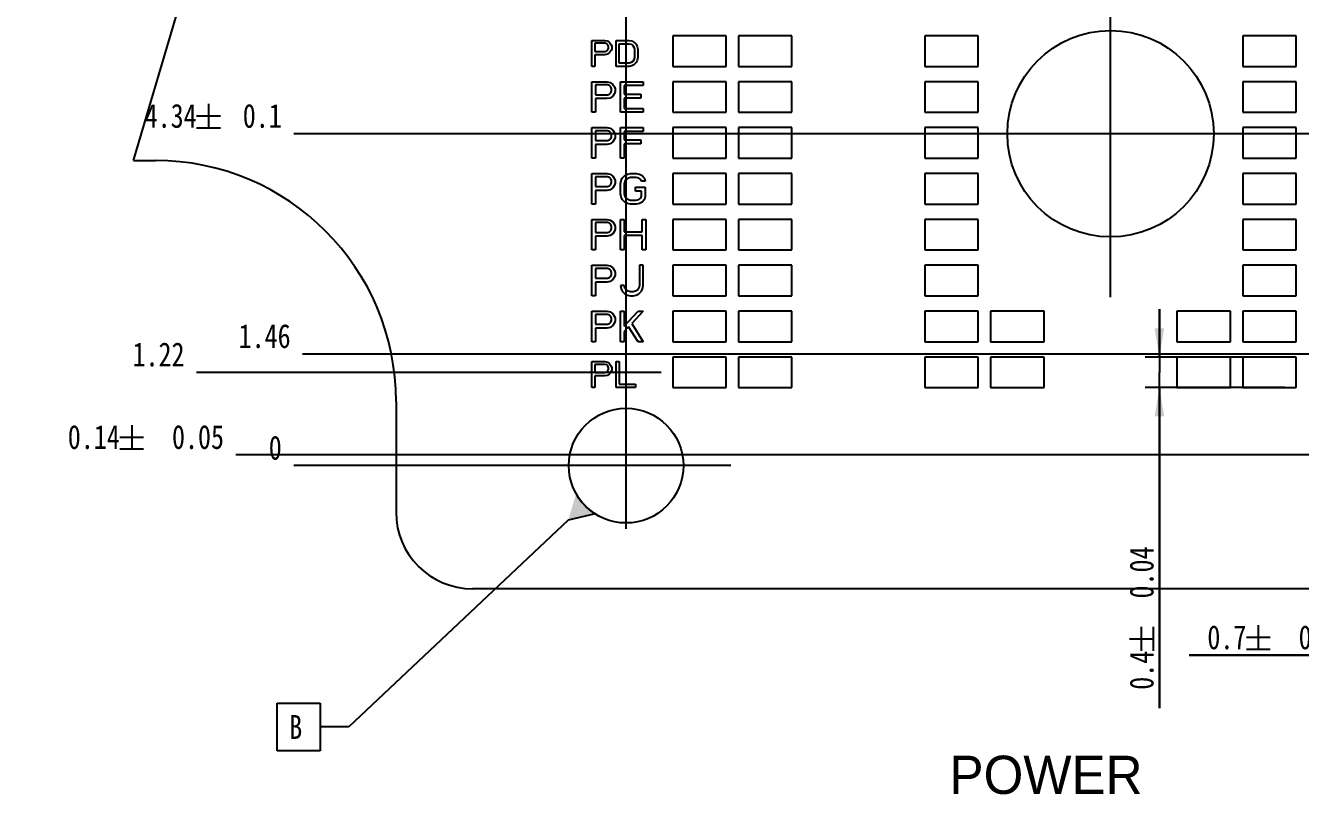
# Model space of a CAD drawing. Header units: millimetres. Extents: x 0 to 594, y 0 to 420.
# Drawn here: x 216.5 to 350, y 204.7 to 285.1 of the extents above; entities that cross this region are included whole.
import ezdxf
from ezdxf.enums import TextEntityAlignment as Align

# ---------------------------------------------------------------- set-up
doc = ezdxf.new("R2010")
doc.units = ezdxf.units.MM
doc.header["$LTSCALE"] = 32.67
doc.layers.get('0').update_dxf_attribs({"linetype": 'CONTINUOUS'})
doc.styles.get("Standard").update_dxf_attribs({"font": 'txt', "width": 0.8})
doc.styles.add('TEXTSTYLE_9', font='ar_wgl_b.ttf')
doc.dimstyles.new('DIMSTYLE_2', dxfattribs={"dimtxt": 2.5, "dimasz": 3, "dimexe": 1.5, "dimexo": 1.2, "dimtad": 0, "dimtih": 1, "dimtoh": 1, "dimlfac": 0.125, "dimdsep": 46, "dimtxsty": 'STANDARD', "dimblk": '_FILLED', "dimblk1": '_FILLED', "dimblk2": '_FILLED', "dimcen": 0.09, "dimazin": 2, "dimtp": 0.01, "dimtm": 0.01, "dimtfac": 1, "dimtofl": 0, "dimtmove": 0, "dimatfit": 3, "dimldrblk": '_FILLED', "dimfxl": 1, "dimtolj": 1, "dimarcsym": 0})
doc.dimstyles.new('DIMSTYLE_3', dxfattribs={"dimtxt": 2.5, "dimasz": 3, "dimexe": 1.5, "dimexo": 1.2, "dimtad": 0, "dimtih": 1, "dimtoh": 1, "dimlfac": 0.125, "dimdsep": 46, "dimtxsty": 'STANDARD', "dimblk": '_FILLED', "dimblk1": '_FILLED', "dimblk2": '_FILLED', "dimcen": 0.09, "dimazin": 2, "dimtol": 1, "dimtp": 0.1, "dimtm": 0.1, "dimtfac": 1, "dimtofl": 0, "dimtmove": 0, "dimatfit": 3, "dimldrblk": '_FILLED', "dimfxl": 1, "dimtolj": 1, "dimarcsym": 0})
doc.dimstyles.new('DIMSTYLE_4', dxfattribs={"dimtxt": 2.5, "dimasz": 3, "dimexe": 1.5, "dimexo": 1.2, "dimtad": 0, "dimtih": 1, "dimtoh": 1, "dimlfac": 0.125, "dimdsep": 46, "dimtxsty": 'STANDARD', "dimblk": '_FILLED', "dimblk1": '_FILLED', "dimblk2": '_FILLED', "dimcen": 0.09, "dimazin": 2, "dimtol": 1, "dimtp": 0.05, "dimtm": 0.05, "dimtfac": 1, "dimtofl": 0, "dimtmove": 0, "dimatfit": 3, "dimldrblk": '_FILLED', "dimfxl": 1, "dimtolj": 1, "dimarcsym": 0})
doc.dimstyles.new('DIMSTYLE_5', dxfattribs={"dimtxt": 2.5, "dimasz": 3, "dimexe": 1.5, "dimexo": 1.2, "dimtad": 1, "dimlfac": 0.125, "dimdsep": 46, "dimtxsty": 'STANDARD', "dimblk": '_FILLED', "dimblk1": '_FILLED', "dimblk2": '_FILLED', "dimcen": 0.09, "dimazin": 2, "dimtol": 1, "dimtp": 0.04, "dimtm": 0.04, "dimtfac": 1, "dimtofl": 0, "dimtmove": 0, "dimatfit": 3, "dimldrblk": '_FILLED', "dimfxl": 1, "dimtolj": 1, "dimarcsym": 0})

# ---------------------------------------------------------------- blocks, each defined once
blk = doc.blocks.new('*D1')
at = {"color": 7, "linetype": 'CONTINUOUS'}
blk.add_line((287.04, 299.66), (287.04, 318.58), dxfattribs=at)
at = {"color": 7, "linetype": 'CONTINUOUS', "insert": (283.91, 319.83), "char_height": 2.5, "width": 8, "attachment_point": 1, "rotation": 90, "line_spacing_factor": 0.9}
blk.add_mtext('0.96', dxfattribs=at)
blk = doc.blocks.new('_FILLED')
at = {"color": 0, "linetype": 'BYBLOCK'}
blk.add_solid([(0, 0), (-1, 0.167), (-1, -0.167)], dxfattribs=at)
blk = doc.blocks.new('*D2')
at = {"color": 7, "linetype": 'CONTINUOUS'}
blk.add_line((279.36, 232.48), (279.36, 318.58), dxfattribs=at)
at = {"color": 7, "linetype": 'CONTINUOUS', "insert": (276.23, 319.83), "char_height": 2.5, "width": 2, "attachment_point": 1, "rotation": 90, "line_spacing_factor": 0.9}
blk.add_mtext('0', dxfattribs=at)
blk = doc.blocks.new('*D7')
at = {"color": 7, "linetype": 'CONTINUOUS'}
blk.add_line((330.08, 256.73), (330.08, 318.58), dxfattribs=at)
at = {"color": 7, "linetype": 'CONTINUOUS', "insert": (326.95, 319.83), "char_height": 2.5, "width": 8, "attachment_point": 1, "rotation": 90, "line_spacing_factor": 0.9}
blk.add_mtext('6.34', dxfattribs=at)
blk = doc.blocks.new('*D12')
at = {"color": 7, "linetype": 'CONTINUOUS'}
blk.add_line((380.8, 224.85), (380.8, 318.58), dxfattribs=at)
at = {"color": 7, "linetype": 'CONTINUOUS', "width": 0.8}
for s, p in [('0.05', (380.17, 332.74)), ('12.68', (380.17, 319.83))]:
    blk.add_text(s, height=2.5, rotation=90, dxfattribs=at).set_placement(p)
blk = doc.blocks.new('*D19')
at = {"color": 7, "linetype": 'CONTINUOUS'}
blk.add_line((463.28, 223.44), (463.28, 318.58), dxfattribs=at)
at = {"color": 7, "linetype": 'CONTINUOUS', "width": 0.8}
for s, p in [('0.05', (462.65, 332.74)), ('22.99', (462.65, 319.83))]:
    blk.add_text(s, height=2.5, rotation=90, dxfattribs=at).set_placement(p)
blk = doc.blocks.new('*D24')
at = {"color": 7, "linetype": 'CONTINUOUS'}
blk.add_line((473.89, 240.22), (238.51, 240.22), dxfattribs=at)
at = {"color": 7, "linetype": 'CONTINUOUS', "width": 0.8}
for s, p in [('0.14', (226.35, 240.85)), ('0.05', (237.26, 240.85))]:
    blk.add_text(s, height=2.5, dxfattribs=at).set_placement(p, align=Align.RIGHT)
blk = doc.blocks.new('*D25')
at = {"color": 7, "linetype": 'CONTINUOUS'}
blk.add_line((290.31, 239.1), (244.56, 239.1), dxfattribs=at)
at = {"color": 7, "linetype": 'CONTINUOUS', "insert": (243.31, 242.23), "char_height": 2.5, "width": 2, "attachment_point": 3, "line_spacing_factor": 0.9}
blk.add_mtext('0', dxfattribs=at)
blk = doc.blocks.new('*D26')
at = {"color": 7, "linetype": 'CONTINUOUS'}
blk.add_line((283.04, 248.86), (234.38, 248.86), dxfattribs=at)
at = {"color": 7, "linetype": 'CONTINUOUS', "insert": (233.13, 251.99), "char_height": 2.5, "width": 8, "attachment_point": 3, "line_spacing_factor": 0.9}
blk.add_mtext('1.22', dxfattribs=at)
blk = doc.blocks.new('*D27')
at = {"color": 7, "linetype": 'CONTINUOUS'}
blk.add_line((416.28, 250.78), (245.49, 250.78), dxfattribs=at)
at = {"color": 7, "linetype": 'CONTINUOUS', "insert": (244.24, 253.91), "char_height": 2.5, "width": 8, "attachment_point": 3, "line_spacing_factor": 0.9}
blk.add_mtext('1.46', dxfattribs=at)
blk = doc.blocks.new('*D28')
at = {"color": 7, "linetype": 'CONTINUOUS'}
blk.add_line((476.97, 273.82), (244.56, 273.82), dxfattribs=at)
at = {"color": 7, "linetype": 'CONTINUOUS', "width": 0.8}
for s, p in [('4.34', (234.4, 274.45)), ('0.1', (243.31, 274.45))]:
    blk.add_text(s, height=2.5, dxfattribs=at).set_placement(p, align=Align.RIGHT)
blk = doc.blocks.new('*D29')
at = {"color": 7, "linetype": 'CONTINUOUS'}
blk.add_line((283.04, 296.86), (236.07, 296.86), dxfattribs=at)
at = {"color": 7, "linetype": 'CONTINUOUS', "insert": (234.82, 299.99), "char_height": 2.5, "width": 8, "attachment_point": 3, "line_spacing_factor": 0.9}
blk.add_mtext('7.22', dxfattribs=at)
blk = doc.blocks.new('*D30')
at = {"color": 7, "linetype": 'CONTINUOUS'}
blk.add_line((416.28, 298.78), (244.56, 298.78), dxfattribs=at)
at = {"color": 7, "linetype": 'CONTINUOUS', "insert": (243.31, 301.91), "char_height": 2.5, "width": 8, "attachment_point": 3, "line_spacing_factor": 0.9}
blk.add_mtext('7.46', dxfattribs=at)
blk = doc.blocks.new('*D31')
at = {"color": 7, "linetype": 'CONTINUOUS'}
blk.add_line((328.88, 307.42), (233.96, 307.42), dxfattribs=at)
at = {"color": 7, "linetype": 'CONTINUOUS', "width": 0.8}
for s, p in [('8.54', (221.79, 308.05)), ('0.05', (232.71, 308.05))]:
    blk.add_text(s, height=2.5, dxfattribs=at).set_placement(p, align=Align.RIGHT)
blk = doc.blocks.new('*D32')
at = {"color": 7, "linetype": 'CONTINUOUS'}
blk.add_line((523.75, 308.54), (257.6, 308.54), dxfattribs=at)
at = {"color": 7, "linetype": 'CONTINUOUS', "width": 0.8}
for s, p in [('8.68', (245.43, 309.17)), ('0.05', (256.35, 309.17))]:
    blk.add_text(s, height=2.5, dxfattribs=at).set_placement(p, align=Align.RIGHT)
blk = doc.blocks.new('*D33')
at = {"color": 7, "linetype": 'CONTINUOUS'}
for p, q in [((363.44, 246.06), (363.44, 217.77)), ((369.04, 246.06), (369.04, 217.77)), ((363.44, 219.27), (338.3, 219.27)), ((338.3, 219.27), (366.24, 219.27)), ((374.04, 219.27), (366.24, 219.27)), ((369.04, 219.27), (374.04, 219.27))]:
    blk.add_line(p, q, dxfattribs=at)
at = {"color": 7, "linetype": 'CONTINUOUS', "xscale": 3, "yscale": 3, "zscale": 3}
blk.add_blockref('_FILLED', (363.44, 219.27), dxfattribs=at)
at = {"color": 7, "linetype": 'CONTINUOUS', "xscale": 3, "yscale": 3, "zscale": 3, "rotation": 180}
blk.add_blockref('_FILLED', (369.04, 219.27), dxfattribs=at)
at = {"color": 7, "linetype": 'CONTINUOUS', "width": 0.8}
for s, p in [('0.7', (344.3, 219.9)), ('0.04', (355.22, 219.9))]:
    blk.add_text(s, height=2.5, dxfattribs=at).set_placement(p, align=Align.RIGHT)
blk = doc.blocks.new('*D34')
at = {"color": 7, "linetype": 'CONTINUOUS'}
for p, q in [((335.2, 250.46), (335.2, 255.46)), ((335.2, 255.46), (335.2, 248.86)), ((348.32, 250.46), (333.7, 250.46)), ((335.2, 213.74), (335.2, 248.86)), ((348.32, 247.26), (333.7, 247.26)), ((335.2, 247.26), (335.2, 213.74))]:
    blk.add_line(p, q, dxfattribs=at)
at = {"color": 7, "linetype": 'CONTINUOUS', "xscale": 3, "yscale": 3, "zscale": 3}
for p, rotation in [((335.2, 250.46), 270), ((335.2, 247.26), 90)]:
    blk.add_blockref('_FILLED', p, dxfattribs=dict(at, rotation=rotation))
at = {"color": 7, "linetype": 'CONTINUOUS', "width": 0.8}
for s, p in [('0.04', (334.58, 230.65)), ('0.4', (334.58, 219.74))]:
    blk.add_text(s, height=2.5, rotation=90, dxfattribs=at).set_placement(p, align=Align.RIGHT)

msp = doc.modelspace()

# ---------------------------------------------------------------- hatches: boundary and pattern name
at = {"linetype": 'CONTINUOUS'}
msp.add_hatch(color=7, dxfattribs=at).paths.add_polyline_path([(274.129, 236.161), (274.317, 235.849), (274.524, 235.549), (274.749, 235.262), (274.99, 234.99), (275.248, 234.732), (275.521, 234.491), (275.808, 234.266), (276.108, 234.06), (273.298, 233.397)])

# ---------------------------------------------------------------- linework, layer by layer
at = {"color": 7, "linetype": 'CONTINUOUS'}
for p, q in [((227.788, 271.023), (233.803, 291.403)), ((275.761, 280.863), (275.761, 283.583)), ((275.761, 283.583), (277.121, 283.583)), ((276.101, 283.293), (276.101, 282.425)), ((277.178, 283.293), (276.101, 283.293)), ((277.121, 283.583), (277.404, 283.525)), ((277.348, 283.235), (277.178, 283.293)), ((277.461, 283.12), (277.348, 283.235)), ((277.404, 283.525), (277.631, 283.351)), ((277.518, 282.946), (277.461, 283.12)), ((277.631, 283.351), (277.801, 283.12)), ((277.801, 283.12), (277.858, 282.946)), ((278.311, 280.863), (278.311, 283.583)), ((278.311, 283.583), (279.671, 283.583)), ((278.651, 281.21), (278.651, 283.235)), ((278.651, 283.235), (279.671, 283.235)), ((279.671, 283.583), (279.954, 283.525)), ((279.671, 283.235), (279.898, 283.177)), ((279.898, 283.177), (280.068, 283.062)), ((279.954, 283.525), (280.181, 283.409)), ((280.068, 283.062), (280.181, 282.888)), ((280.181, 283.409), (280.408, 283.177)), ((280.408, 283.177), (280.521, 282.946)), ((284.239, 284.063), (284.239, 280.863)), ((289.839, 284.063), (284.239, 284.063)), ((289.839, 280.863), (289.839, 284.063)), ((291.119, 284.063), (291.119, 280.863)), ((296.719, 284.063), (291.119, 284.063)), ((296.719, 280.863), (296.719, 284.063)), ((310.639, 284.063), (310.639, 280.863)), ((316.239, 284.063), (310.639, 284.063)), ((316.239, 280.863), (316.239, 284.063)), ((343.919, 284.063), (343.919, 280.863)), ((349.519, 284.063), (343.919, 284.063)), ((349.519, 280.863), (349.519, 284.063)), ((276.101, 282.425), (277.178, 282.425)), ((276.101, 282.078), (276.101, 280.863)), ((277.121, 282.078), (276.101, 282.078)), ((277.404, 282.136), (277.121, 282.078)), ((277.178, 282.425), (277.348, 282.483)), ((277.348, 282.483), (277.461, 282.599)), ((277.631, 282.309), (277.404, 282.136)), ((277.461, 282.599), (277.518, 282.772)), ((277.518, 282.772), (277.518, 282.946)), ((277.801, 282.541), (277.631, 282.309)), ((277.858, 282.714), (277.801, 282.541)), ((277.858, 282.946), (277.858, 282.714)), ((280.181, 282.888), (280.238, 282.657)), ((280.238, 281.789), (280.181, 281.557)), ((280.238, 282.657), (280.238, 281.789)), ((280.521, 282.946), (280.578, 282.657)), ((280.578, 281.789), (280.521, 281.499)), ((280.578, 282.657), (280.578, 281.789)), ((276.101, 280.863), (275.761, 280.863)), ((279.671, 280.863), (278.311, 280.863)), ((279.671, 281.21), (278.651, 281.21)), ((279.898, 281.268), (279.671, 281.21)), ((279.954, 280.92), (279.671, 280.863)), ((280.068, 281.383), (279.898, 281.268)), ((280.181, 281.036), (279.954, 280.92)), ((280.181, 281.557), (280.068, 281.383)), ((280.408, 281.268), (280.181, 281.036)), ((280.521, 281.499), (280.408, 281.268)), ((284.239, 280.863), (289.839, 280.863)), ((291.119, 280.863), (296.719, 280.863)), ((310.639, 280.863), (316.239, 280.863)), ((343.919, 280.863), (349.519, 280.863)), ((275.761, 276.063), (275.761, 279.263)), ((275.761, 279.263), (277.361, 279.263)), ((277.361, 279.263), (277.694, 279.194)), ((277.694, 279.194), (277.961, 278.99)), ((278.761, 276.063), (278.761, 279.263)), ((278.761, 279.263), (281.161, 279.263)), ((281.161, 279.263), (281.161, 278.854)), ((284.239, 279.263), (284.239, 276.063)), ((289.839, 279.263), (284.239, 279.263)), ((289.839, 276.063), (289.839, 279.263)), ((291.119, 279.263), (291.119, 276.063)), ((296.719, 279.263), (291.119, 279.263)), ((296.719, 276.063), (296.719, 279.263)), ((310.639, 279.263), (310.639, 276.063)), ((316.239, 279.263), (310.639, 279.263)), ((316.239, 276.063), (316.239, 279.263)), ((343.919, 279.263), (343.919, 276.063)), ((349.519, 279.263), (343.919, 279.263)), ((349.519, 276.063), (349.519, 279.263)), ((276.161, 278.922), (276.161, 277.901)), ((277.428, 278.922), (276.161, 278.922)), ((276.161, 277.901), (277.428, 277.901)), ((277.628, 278.854), (277.428, 278.922)), ((277.428, 277.901), (277.628, 277.969)), ((277.761, 278.718), (277.628, 278.854)), ((277.628, 277.969), (277.761, 278.105)), ((277.961, 277.765), (277.694, 277.56)), ((277.828, 278.514), (277.761, 278.718)), ((277.761, 278.105), (277.828, 278.309)), ((277.828, 278.309), (277.828, 278.514)), ((277.961, 278.99), (278.161, 278.718)), ((278.161, 278.037), (277.961, 277.765)), ((278.161, 278.718), (278.228, 278.514)), ((278.228, 278.241), (278.161, 278.037)), ((278.228, 278.514), (278.228, 278.241)), ((279.161, 278.854), (279.161, 277.969)), ((281.161, 278.854), (279.161, 278.854)), ((279.161, 277.969), (280.894, 277.969)), ((280.894, 277.969), (280.894, 277.56)), ((235.647, 276.948), (235.647, 274.448)), ((276.161, 277.492), (276.161, 276.063)), ((277.361, 277.492), (276.161, 277.492)), ((277.694, 277.56), (277.361, 277.492)), ((279.161, 277.56), (279.161, 276.471)), ((280.894, 277.56), (279.161, 277.56)), ((279.161, 276.471), (281.161, 276.471)), ((281.161, 276.471), (281.161, 276.063)), ((234.397, 275.698), (236.897, 275.698)), ((276.161, 276.063), (275.761, 276.063)), ((281.161, 276.063), (278.761, 276.063)), ((284.239, 276.063), (289.839, 276.063)), ((291.119, 276.063), (296.719, 276.063)), ((310.639, 276.063), (316.239, 276.063)), ((343.919, 276.063), (349.519, 276.063)), ((234.397, 274.448), (236.897, 274.448)), ((275.761, 271.263), (275.761, 274.463)), ((275.761, 274.463), (277.361, 274.463)), ((276.161, 274.122), (276.161, 273.101)), ((277.428, 274.122), (276.161, 274.122)), ((277.361, 274.463), (277.694, 274.395)), ((277.628, 274.054), (277.428, 274.122)), ((277.761, 273.918), (277.628, 274.054)), ((277.694, 274.395), (277.961, 274.19)), ((277.828, 273.714), (277.761, 273.918)), ((277.828, 273.509), (277.828, 273.714)), ((277.961, 274.19), (278.161, 273.918)), ((278.161, 273.918), (278.228, 273.714)), ((278.228, 273.714), (278.228, 273.441)), ((278.761, 271.263), (278.761, 274.463)), ((278.761, 274.463), (281.161, 274.463)), ((279.161, 274.054), (279.161, 273.169)), ((281.161, 274.054), (279.161, 274.054)), ((281.161, 274.463), (281.161, 274.054)), ((284.239, 274.463), (284.239, 271.263)), ((289.839, 274.463), (284.239, 274.463)), ((289.839, 271.263), (289.839, 274.463)), ((291.119, 274.463), (291.119, 271.263)), ((296.719, 274.463), (291.119, 274.463)), ((296.719, 271.263), (296.719, 274.463)), ((310.639, 274.463), (310.639, 271.263)), ((316.239, 274.463), (310.639, 274.463)), ((316.239, 271.263), (316.239, 274.463)), ((343.919, 274.463), (343.919, 271.263)), ((349.519, 274.463), (343.919, 274.463)), ((349.519, 271.263), (349.519, 274.463)), ((276.161, 273.101), (277.428, 273.101)), ((276.161, 272.692), (276.161, 271.263)), ((277.361, 272.692), (276.161, 272.692)), ((277.694, 272.76), (277.361, 272.692)), ((277.428, 273.101), (277.628, 273.169)), ((277.628, 273.169), (277.761, 273.305)), ((277.961, 272.965), (277.694, 272.76)), ((277.761, 273.305), (277.828, 273.509)), ((278.161, 273.237), (277.961, 272.965)), ((278.228, 273.441), (278.161, 273.237)), ((279.161, 273.169), (280.894, 273.169)), ((279.161, 272.76), (279.161, 271.263)), ((280.894, 272.76), (279.161, 272.76)), ((280.894, 273.169), (280.894, 272.76)), ((227.788, 271.023), (230.079, 271.023)), ((276.161, 271.263), (275.761, 271.263)), ((279.161, 271.263), (278.761, 271.263)), ((284.239, 271.263), (289.839, 271.263)), ((291.119, 271.263), (296.719, 271.263)), ((310.639, 271.263), (316.239, 271.263)), ((343.919, 271.263), (349.519, 271.263)), ((275.761, 266.463), (275.761, 269.663)), ((275.761, 269.663), (277.361, 269.663)), ((277.361, 269.663), (277.694, 269.594)), ((279.494, 269.594), (279.828, 269.663)), ((279.828, 269.663), (280.428, 269.663)), ((280.428, 269.663), (280.761, 269.594)), ((284.239, 269.663), (284.239, 266.463)), ((289.839, 269.663), (284.239, 269.663)), ((289.839, 266.463), (289.839, 269.663)), ((291.119, 269.663), (291.119, 266.463)), ((296.719, 269.663), (291.119, 269.663)), ((296.719, 266.463), (296.719, 269.663)), ((310.639, 269.663), (310.639, 266.463)), ((316.239, 269.663), (310.639, 269.663)), ((316.239, 266.463), (316.239, 269.663)), ((343.919, 269.663), (343.919, 266.463)), ((349.519, 269.663), (343.919, 269.663)), ((349.519, 266.463), (349.519, 269.663)), ((276.161, 269.322), (276.161, 268.301)), ((277.428, 269.322), (276.161, 269.322)), ((277.628, 269.254), (277.428, 269.322)), ((277.428, 268.301), (277.628, 268.369)), ((277.761, 269.118), (277.628, 269.254)), ((277.628, 268.369), (277.761, 268.505)), ((277.694, 269.594), (277.961, 269.39)), ((277.828, 268.914), (277.761, 269.118)), ((277.761, 268.505), (277.828, 268.709)), ((277.828, 268.709), (277.828, 268.914)), ((277.961, 269.39), (278.161, 269.118)), ((278.161, 268.437), (277.961, 268.165)), ((278.161, 269.118), (278.228, 268.914)), ((278.228, 268.641), (278.161, 268.437)), ((278.228, 268.914), (278.228, 268.641)), ((278.761, 268.573), (278.828, 268.914)), ((278.761, 267.552), (278.761, 268.573)), ((278.828, 268.914), (278.961, 269.186)), ((278.961, 269.186), (279.228, 269.458)), ((279.228, 268.846), (279.161, 268.573)), ((279.161, 268.573), (279.161, 267.552)), ((279.228, 269.458), (279.494, 269.594)), ((279.361, 269.05), (279.228, 268.846)), ((279.561, 269.186), (279.361, 269.05)), ((279.828, 269.254), (279.561, 269.186)), ((280.428, 269.254), (279.828, 269.254)), ((280.694, 269.186), (280.428, 269.254)), ((280.894, 269.05), (280.694, 269.186)), ((280.761, 269.594), (281.028, 269.458)), ((280.961, 268.846), (280.894, 269.05)), ((281.361, 268.846), (280.961, 268.846)), ((281.028, 269.458), (281.294, 269.186)), ((281.294, 269.186), (281.361, 268.846)), ((276.161, 268.301), (277.428, 268.301)), ((276.161, 267.892), (276.161, 266.463)), ((277.361, 267.892), (276.161, 267.892)), ((277.694, 267.96), (277.361, 267.892)), ((277.961, 268.165), (277.694, 267.96)), ((278.828, 267.212), (278.761, 267.552)), ((278.961, 266.939), (278.828, 267.212)), ((279.161, 267.552), (279.228, 267.28)), ((279.228, 267.28), (279.361, 267.075)), ((279.361, 267.075), (279.561, 266.939)), ((280.361, 267.824), (280.361, 268.233)), ((280.361, 268.233), (281.361, 268.233)), ((280.961, 267.824), (280.361, 267.824)), ((280.694, 266.939), (280.894, 267.075)), ((280.894, 267.075), (280.961, 267.28)), ((280.961, 267.28), (280.961, 267.824)), ((281.361, 267.212), (281.294, 266.939)), ((281.361, 268.233), (281.361, 267.212)), ((276.161, 266.463), (275.761, 266.463)), ((279.228, 266.667), (278.961, 266.939)), ((279.494, 266.531), (279.228, 266.667)), ((279.828, 266.463), (279.494, 266.531)), ((279.561, 266.939), (279.828, 266.871)), ((279.828, 266.871), (280.428, 266.871)), ((280.428, 266.463), (279.828, 266.463)), ((280.428, 266.871), (280.694, 266.939)), ((280.761, 266.531), (280.428, 266.463)), ((281.028, 266.667), (280.761, 266.531)), ((281.294, 266.939), (281.028, 266.667)), ((284.239, 266.463), (289.839, 266.463)), ((291.119, 266.463), (296.719, 266.463)), ((310.639, 266.463), (316.239, 266.463)), ((343.919, 266.463), (349.519, 266.463)), ((275.761, 261.663), (275.761, 264.863)), ((275.761, 264.863), (277.361, 264.863)), ((276.161, 264.522), (276.161, 263.501)), ((277.428, 264.522), (276.161, 264.522)), ((277.361, 264.863), (277.694, 264.794)), ((277.628, 264.454), (277.428, 264.522)), ((277.761, 264.318), (277.628, 264.454)), ((277.694, 264.794), (277.961, 264.59)), ((277.828, 264.114), (277.761, 264.318)), ((277.961, 264.59), (278.161, 264.318)), ((278.161, 264.318), (278.228, 264.114)), ((278.761, 261.663), (278.761, 264.863)), ((278.761, 264.863), (279.161, 264.863)), ((279.161, 264.863), (279.161, 263.569)), ((281.028, 263.569), (281.028, 264.863)), ((281.028, 264.863), (281.428, 264.863)), ((281.428, 264.863), (281.428, 261.663)), ((284.239, 264.863), (284.239, 261.663)), ((289.839, 264.863), (284.239, 264.863)), ((289.839, 261.663), (289.839, 264.863)), ((291.119, 264.863), (291.119, 261.663)), ((296.719, 264.863), (291.119, 264.863)), ((296.719, 261.663), (296.719, 264.863)), ((310.639, 264.863), (310.639, 261.663)), ((316.239, 264.863), (310.639, 264.863)), ((316.239, 261.663), (316.239, 264.863)), ((343.919, 264.863), (343.919, 261.663)), ((349.519, 264.863), (343.919, 264.863)), ((349.519, 261.663), (349.519, 264.863)), ((276.161, 263.501), (277.428, 263.501)), ((276.161, 263.092), (276.161, 261.663)), ((277.361, 263.092), (276.161, 263.092)), ((277.694, 263.16), (277.361, 263.092)), ((277.428, 263.501), (277.628, 263.569)), ((277.628, 263.569), (277.761, 263.705)), ((277.961, 263.365), (277.694, 263.16)), ((277.761, 263.705), (277.828, 263.909)), ((277.828, 263.909), (277.828, 264.114)), ((278.161, 263.637), (277.961, 263.365)), ((278.228, 263.841), (278.161, 263.637)), ((278.228, 264.114), (278.228, 263.841)), ((279.161, 263.569), (281.028, 263.569)), ((279.161, 263.16), (279.161, 261.663)), ((281.028, 263.16), (279.161, 263.16)), ((281.028, 261.663), (281.028, 263.16)), ((276.161, 261.663), (275.761, 261.663)), ((279.161, 261.663), (278.761, 261.663)), ((281.428, 261.663), (281.028, 261.663)), ((284.239, 261.663), (289.839, 261.663)), ((291.119, 261.663), (296.719, 261.663)), ((310.639, 261.663), (316.239, 261.663)), ((343.919, 261.663), (349.519, 261.663)), ((275.761, 256.863), (275.761, 260.063)), ((275.761, 260.063), (277.361, 260.063)), ((276.161, 259.722), (276.161, 258.701)), ((277.428, 259.722), (276.161, 259.722)), ((277.361, 260.063), (277.694, 259.994)), ((277.628, 259.654), (277.428, 259.722)), ((277.761, 259.518), (277.628, 259.654)), ((277.694, 259.994), (277.961, 259.79)), ((277.828, 259.314), (277.761, 259.518)), ((277.761, 258.905), (277.828, 259.109)), ((277.828, 259.109), (277.828, 259.314)), ((277.961, 259.79), (278.161, 259.518)), ((278.161, 259.518), (278.228, 259.314)), ((278.228, 259.041), (278.161, 258.837)), ((278.228, 259.314), (278.228, 259.041)), ((280.761, 260.063), (280.761, 257.952)), ((281.161, 260.063), (280.761, 260.063)), ((281.161, 257.952), (281.161, 260.063)), ((284.239, 260.063), (284.239, 256.863)), ((289.839, 260.063), (284.239, 260.063)), ((289.839, 256.863), (289.839, 260.063)), ((291.119, 260.063), (291.119, 256.863)), ((296.719, 260.063), (291.119, 260.063)), ((296.719, 256.863), (296.719, 260.063)), ((310.639, 260.063), (310.639, 256.863)), ((316.239, 260.063), (310.639, 260.063)), ((316.239, 256.863), (316.239, 260.063)), ((343.919, 260.063), (343.919, 256.863)), ((349.519, 260.063), (343.919, 260.063)), ((349.519, 256.863), (349.519, 260.063)), ((276.161, 258.701), (277.428, 258.701)), ((276.161, 258.292), (276.161, 256.863)), ((277.361, 258.292), (276.161, 258.292)), ((277.694, 258.36), (277.361, 258.292)), ((277.428, 258.701), (277.628, 258.769)), ((277.628, 258.769), (277.761, 258.905)), ((277.961, 258.565), (277.694, 258.36)), ((278.161, 258.837), (277.961, 258.565)), ((278.761, 257.952), (278.828, 257.612)), ((279.161, 257.952), (278.761, 257.952)), ((279.228, 257.68), (279.161, 257.952)), ((279.361, 257.475), (279.228, 257.68)), ((280.694, 257.68), (280.561, 257.475)), ((280.761, 257.952), (280.694, 257.68)), ((281.094, 257.612), (281.161, 257.952)), ((276.161, 256.863), (275.761, 256.863)), ((278.828, 257.612), (278.961, 257.339)), ((278.961, 257.339), (279.228, 257.067)), ((279.228, 257.067), (279.494, 256.931)), ((279.561, 257.339), (279.361, 257.475)), ((279.494, 256.931), (279.828, 256.863)), ((279.828, 257.271), (279.561, 257.339)), ((280.094, 257.271), (279.828, 257.271)), ((279.828, 256.863), (280.094, 256.863)), ((280.361, 257.339), (280.094, 257.271)), ((280.094, 256.863), (280.428, 256.931)), ((280.561, 257.475), (280.361, 257.339)), ((280.428, 256.931), (280.694, 257.067)), ((280.694, 257.067), (280.961, 257.339)), ((280.961, 257.339), (281.094, 257.612)), ((284.239, 256.863), (289.839, 256.863)), ((291.119, 256.863), (296.719, 256.863)), ((310.639, 256.863), (316.239, 256.863)), ((343.919, 256.863), (349.519, 256.863)), ((275.761, 252.063), (275.761, 255.263)), ((275.761, 255.263), (277.361, 255.263)), ((277.361, 255.263), (277.694, 255.195)), ((277.694, 255.195), (277.961, 254.99)), ((277.961, 254.99), (278.161, 254.718)), ((278.761, 252.063), (278.761, 255.263)), ((278.761, 255.263), (279.161, 255.263)), ((279.161, 255.263), (279.161, 253.697)), ((279.161, 253.697), (280.628, 255.263)), ((281.161, 255.263), (279.961, 253.969)), ((280.628, 255.263), (281.161, 255.263)), ((284.239, 255.263), (284.239, 252.063)), ((289.839, 255.263), (284.239, 255.263)), ((289.839, 252.063), (289.839, 255.263)), ((291.119, 255.263), (291.119, 252.063)), ((296.719, 255.263), (291.119, 255.263)), ((296.719, 252.063), (296.719, 255.263)), ((310.639, 255.263), (310.639, 252.063)), ((316.239, 255.263), (310.639, 255.263)), ((316.239, 252.063), (316.239, 255.263)), ((317.519, 255.263), (317.519, 252.063)), ((323.119, 255.263), (317.519, 255.263)), ((323.119, 252.063), (323.119, 255.263)), ((337.039, 255.263), (337.039, 252.063)), ((342.639, 255.263), (337.039, 255.263)), ((342.639, 252.063), (342.639, 255.263)), ((343.919, 255.263), (343.919, 252.063)), ((349.519, 255.263), (343.919, 255.263)), ((349.519, 252.063), (349.519, 255.263)), ((276.161, 254.922), (276.161, 253.901)), ((277.428, 254.922), (276.161, 254.922)), ((276.161, 253.901), (277.428, 253.901)), ((277.628, 254.854), (277.428, 254.922)), ((277.428, 253.901), (277.628, 253.969)), ((277.761, 254.718), (277.628, 254.854)), ((277.628, 253.969), (277.761, 254.105)), ((277.961, 253.765), (277.694, 253.56)), ((277.828, 254.514), (277.761, 254.718)), ((277.761, 254.105), (277.828, 254.309)), ((277.828, 254.309), (277.828, 254.514)), ((278.161, 254.037), (277.961, 253.765)), ((278.161, 254.718), (278.228, 254.514)), ((278.228, 254.241), (278.161, 254.037)), ((278.228, 254.514), (278.228, 254.241)), ((279.961, 253.969), (281.161, 252.063)), ((276.161, 253.492), (276.161, 252.063)), ((277.361, 253.492), (276.161, 253.492)), ((277.694, 253.56), (277.361, 253.492)), ((279.628, 253.629), (279.161, 253.152)), ((279.161, 253.152), (279.161, 252.063)), ((280.628, 252.063), (279.628, 253.629)), ((276.161, 252.063), (275.761, 252.063)), ((279.161, 252.063), (278.761, 252.063)), ((281.161, 252.063), (280.628, 252.063)), ((284.239, 252.063), (289.839, 252.063)), ((291.119, 252.063), (296.719, 252.063)), ((310.639, 252.063), (316.239, 252.063)), ((317.519, 252.063), (323.119, 252.063)), ((337.039, 252.063), (342.639, 252.063)), ((343.919, 252.063), (349.519, 252.063)), ((275.761, 247.268), (275.761, 249.988)), ((275.761, 249.988), (277.121, 249.988)), ((276.101, 249.699), (276.101, 248.831)), ((277.178, 249.699), (276.101, 249.699)), ((277.121, 249.988), (277.404, 249.93)), ((277.348, 249.641), (277.178, 249.699)), ((277.461, 249.525), (277.348, 249.641)), ((277.404, 249.93), (277.631, 249.756)), ((277.631, 249.756), (277.801, 249.525)), ((278.311, 247.268), (278.311, 249.988)), ((278.311, 249.988), (278.651, 249.988)), ((278.651, 249.988), (278.651, 247.615)), ((284.239, 250.463), (284.239, 247.263)), ((289.839, 250.463), (284.239, 250.463)), ((289.839, 247.263), (289.839, 250.463)), ((291.119, 250.463), (291.119, 247.263)), ((296.719, 250.463), (291.119, 250.463)), ((296.719, 247.263), (296.719, 250.463)), ((310.639, 250.463), (310.639, 247.263)), ((316.239, 250.463), (310.639, 250.463)), ((316.239, 247.263), (316.239, 250.463)), ((317.519, 250.463), (317.519, 247.263)), ((323.119, 250.463), (317.519, 250.463)), ((323.119, 247.263), (323.119, 250.463)), ((337.039, 250.463), (337.039, 247.263)), ((342.639, 250.463), (337.039, 250.463)), ((342.639, 247.263), (342.639, 250.463)), ((343.919, 250.463), (343.919, 247.263)), ((349.519, 250.463), (343.919, 250.463)), ((349.519, 247.263), (349.519, 250.463)), ((276.101, 248.831), (277.178, 248.831)), ((276.101, 248.483), (276.101, 247.268)), ((277.121, 248.483), (276.101, 248.483)), ((277.404, 248.541), (277.121, 248.483)), ((277.178, 248.831), (277.348, 248.888)), ((277.348, 248.888), (277.461, 249.004)), ((277.631, 248.715), (277.404, 248.541)), ((277.518, 249.351), (277.461, 249.525)), ((277.461, 249.004), (277.518, 249.178)), ((277.518, 249.178), (277.518, 249.351)), ((277.801, 248.946), (277.631, 248.715)), ((277.801, 249.525), (277.858, 249.351)), ((277.858, 249.12), (277.801, 248.946)), ((277.858, 249.351), (277.858, 249.12)), ((276.101, 247.268), (275.761, 247.268)), ((280.351, 247.268), (278.311, 247.268)), ((278.651, 247.615), (280.351, 247.615)), ((280.351, 247.615), (280.351, 247.268)), ((284.239, 247.263), (289.839, 247.263)), ((291.119, 247.263), (296.719, 247.263)), ((310.639, 247.263), (316.239, 247.263)), ((317.519, 247.263), (323.119, 247.263)), ((337.039, 247.263), (342.639, 247.263)), ((343.919, 247.263), (349.519, 247.263)), ((255.279, 245.823), (255.279, 234.223)), ((227.596, 243.348), (227.596, 240.848)), ((226.346, 242.098), (228.846, 242.098)), ((226.346, 240.848), (228.846, 240.848)), ((273.298, 233.397), (250.346, 211.763)), ((524.879, 226.223), (263.279, 226.223)), ((333.325, 219.738), (333.325, 222.238)), ((334.575, 219.738), (334.575, 222.238)), ((345.55, 222.398), (345.55, 219.898)), ((332.075, 220.988), (334.575, 220.988)), ((344.3, 221.148), (346.8, 221.148)), ((344.3, 219.898), (346.8, 219.898)), ((242.846, 209.263), (242.846, 214.263)), ((242.846, 214.263), (247.346, 214.263)), ((247.346, 214.263), (247.346, 209.263)), ((250.346, 211.763), (247.346, 211.763)), ((247.346, 209.263), (242.846, 209.263))]:
    msp.add_line(p, q, dxfattribs=at)
msp.add_lwpolyline([(274.129, 236.161), (274.317, 235.849), (274.524, 235.549), (274.749, 235.262), (274.99, 234.99), (275.248, 234.732), (275.521, 234.491), (275.808, 234.266), (276.108, 234.06), (273.298, 233.397)], dxfattribs=at)
for centre, radius in [((330.079, 273.823), 10.8), ((279.359, 239.103), 6)]:
    msp.add_circle(centre, radius, dxfattribs=at)
for centre, radius, start, end in [((230.079, 245.823), 25.2, 0, 90), ((263.279, 234.223), 8, 180, 270)]:
    msp.add_arc(centre, radius, start, end, dxfattribs=at)

# ---------------------------------------------------------------- texts
at = {"color": 7, "linetype": 'CONTINUOUS', "insert": (244.096, 213.013), "char_height": 2.5, "width": 2, "attachment_point": 1, "line_spacing_factor": 0.9}
msp.add_mtext('B', dxfattribs=at)
at = {"color": 7, "linetype": 'CONTINUOUS', "insert": (313.223, 208.76), "char_height": 4, "width": 21.07063, "attachment_point": 1, "line_spacing_factor": 0.9, "style": 'TEXTSTYLE_9'}
msp.add_mtext('POWER', dxfattribs=at)

# ---------------------------------------------------------------- dimensions: what is measured, and where the dimension line sits
at = {"color": 7, "linetype": 'CONTINUOUS'}
for feature_location, offset, dtype, origin, dimstyle, picture, middle in [((380.799, 224.846), (0, 93.731), 1, (279.359, 245.103), 'DIMSTYLE_4', '*D12', (378.924, 330.285)), ((463.279, 223.437), (0, 95.14), 1, (279.359, 284.623), 'DIMSTYLE_4', '*D19', (461.404, 330.285)), ((287.039, 299.663), (0, 18.914), 1, (279.359, 245.103), 'DIMSTYLE_2', '*D1', (285.164, 323.827)), ((330.079, 256.729), (0, 61.848), 1, (279.359, 284.623), 'DIMSTYLE_2', '*D7', (328.204, 323.889)), ((279.35883772, 232.479030802), (0, 86.097720676), 1, (279.35883772, 245.102579406), 'DIMSTYLE_2', '*D2', (277.48383999, 320.826752411)), ((523.749, 308.543), (-266.151, 0), 0, (514.039, 239.103), 'DIMSTYLE_4', '*D32', (246.89, 310.418)), ((328.879, 307.423), (-94.921, 0), 0, (330.079, 239.103), 'DIMSTYLE_4', '*D31', (223.25, 309.298)), ((416.279, 298.783), (-171.715, 0), 0, (417.479, 239.103), 'DIMSTYLE_2', '*D30', (239.314, 300.658)), ((283.039, 296.863), (-46.97, 0), 0, (284.239, 239.103), 'DIMSTYLE_2', '*D29', (230.819, 298.738)), ((476.975, 273.823), (-232.411, 0), 0, (463.279, 239.103), 'DIMSTYLE_3', '*D28', (234.856, 275.698)), ((416.279, 250.783), (-170.791, 0), 0, (417.479, 239.103), 'DIMSTYLE_2', '*D27', (240.488, 252.658)), ((283.039, 248.863), (-48.658, 0), 0, (284.239, 239.103), 'DIMSTYLE_2', '*D26', (229.381, 250.738)), ((473.887, 240.223), (-235.374, 0), 0, (279.359, 239.103), 'DIMSTYLE_4', '*D24', (227.804, 242.098)), ((290.31402701, 239.102579406), (-45.749975186, 0), 0, (279.35883772, 239.102579406), 'DIMSTYLE_2', '*D25', (242.314050201, 240.977576752))]:
    dim = msp.add_ordinate_dim(feature_location=feature_location, offset=offset, dtype=dtype, origin=origin, dimstyle=dimstyle, override={"dimtad": 1, "dimtih": 0, "dimtoh": 0}, dxfattribs=at)
    dim.commit()
    dim.dimension.update_dxf_attribs({"geometry": picture, "text_midpoint": middle})
dim = msp.add_linear_dim(base=(335.2, 250.463), p1=(349.519, 247.263), p2=(349.519, 250.463), angle=90, dimstyle='DIMSTYLE_5', dxfattribs=at)
dim.commit()
dim.dimension.update_dxf_attribs({"geometry": '*D34', "text_midpoint": (335.2, 222.196), "dimtype": 160})
dim = msp.add_linear_dim(base=(369.039, 219.273), p1=(363.439, 247.263), p2=(369.039, 247.263), dimstyle='DIMSTYLE_5', dxfattribs=at)
dim.commit()
dim.dimension.update_dxf_attribs({"geometry": '*D33', "text_midpoint": (346.758, 219.273), "dimtype": 160})

doc.saveas('drawing.dxf')
